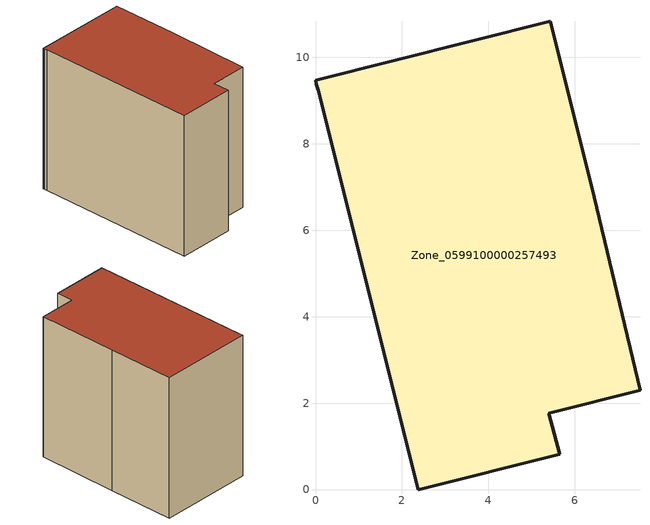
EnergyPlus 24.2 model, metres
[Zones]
Zone_0599100000257493
 floor ground (C_G): 5.4,1.77 5.65,0.82 2.38,0 0.07,9.24 0.02,9.38 0,9.47 5.43,10.83 6.39,7.01 7.51,2.3 z0
 wall outside (C_F): 5.65,0.82 5.4,1.77 7.51,2.3 6.39,7.01 5.43,10.83 0,9.47 0.02,9.38 0.07,9.24 2.38,0 5.65,0.82 z0:8.44
 roof outside (C_R): 0.02,9.38 0.07,9.24 2.38,0 5.65,0.82 5.4,1.77 7.51,2.3 6.39,7.01 5.43,10.83 0,9.47 z8.44
[BUILDING]
Pand.0599100000257493: North Axis=0; Terrain=City; Loads Convergence Tolerance Value=0.04; Temperature Convergence Tolerance Value=0.4; Solar Distribution=FullExterior; Maximum Number of Warmup Days=25; Minimum Number of Warmup Days=1
[Site:Location]
Rotterdam.The.Hague.AP_ZH_NLD Design_Conditions: Latitude=51.96; Longitude=4.45; Time Zone=1; Elevation=-4.5
[SITE:GROUNDTEMPERATURE:BUILDINGSURFACE]
18, 18, 18, 18, 18, 18, 18, 18, 18, 18, 18, 18
[MATERIAL] Thermal Absorptance=0.9; Solar Absorptance=0.7; Visible Absorptance=0.7
Name | Roughness | Thickness | Conductivity | Density | Specific Heat
G.TI.1975-1991 | MediumSmooth | 0.15 | 0.288461 | 540 | 1210
F.TI.1975-1991 | Rough | 0.3 | 0.230769 | 1920 | 840
R.TI.1975-1991 | MediumRough | 0.2 | 0.153846 | 1500 | 1000
[CONSTRUCTION]
C_G: G.TI.1975-1991
C_F: F.TI.1975-1991
C_R: R.TI.1975-1991
[ZONE]
Zone_0599100000257493: Type=1; Multiplier=1; Ceiling Height=Autocalculate; Volume=Autocalculate; Floor Area=autocalculate; Part of Total Floor Area=Yes
[ZONEINFILTRATION:DESIGNFLOWRATE]
Infil_Zone_0599100000257493: Zone or ZoneList or Space or SpaceList=Zone_0599100000257493; Schedule=AlwaysOn; Design Flow Rate Calculation Method=Flow/Area; Flow Rate per Floor Area=0.003; Constant Term Coefficient=1; Temperature Term Coefficient=0; Velocity Term Coefficient=0; Velocity Squared Term Coefficient=0
[HVACTEMPLATE:ZONE:IDEALLOADSAIRSYSTEM]
Zone_0599100000257493: Maximum Heating Supply Air Temperature=50; Minimum Cooling Supply Air Temperature=13; Maximum Heating Supply Air Humidity Ratio=0.0156; Minimum Cooling Supply Air Humidity Ratio=0.0077; Heating Limit=NoLimit; Cooling Limit=NoLimit; Dehumidification Control Type=ConstantSensibleHeatRatio; Cooling Sensible Heat Ratio=0.7; Dehumidification Setpoint=60; Humidification Control Type=None; Humidification Setpoint=30; Outdoor Air Method=None; Outdoor Air Flow Rate per Person=0.00944; Outdoor Air Flow Rate per Zone Floor Area=0; Outdoor Air Flow Rate per Zone=0; Demand Controlled Ventilation Type=None; Outdoor Air Economizer Type=NoEconomizer; Heat Recovery Type=None; Sensible Heat Recovery Effectiveness=0.7; Latent Heat Recovery Effectiveness=0.65
[ZONECONTROL:THERMOSTAT]
ThermostatControl_Zone_0599100000257493: Zone or ZoneList=Zone_0599100000257493; Control Type Schedule=DualSetpointControlType; Control 1=Thermostat_Zone_0599100000257493; Temperature Difference Between Cutout And Setpoint=0
[THERMOSTATSETPOINT:DUALSETPOINT]
Thermostat_Zone_0599100000257493: Heating Setpoint Temperature Schedule=HeatingSetpoint_Zone_0599100000257493; Cooling Setpoint Temperature Schedule=CoolingSetpoint_Zone_0599100000257493
[SCHEDULE:COMPACT]
HeatingSetpoint_Zone_0599100000257493: Through: 12/31, For: AllDays, Until: 24:00, 21
CoolingSetpoint_Zone_0599100000257493: Through: 12/31, For: AllDays, Until: 24:00, 24
DualSetpointControlType: Through: 12/31, For: AllDays, Until: 24:00, 4
AlwaysOn: Through: 12/31, For: AllDays, Until: 24:00, 1
